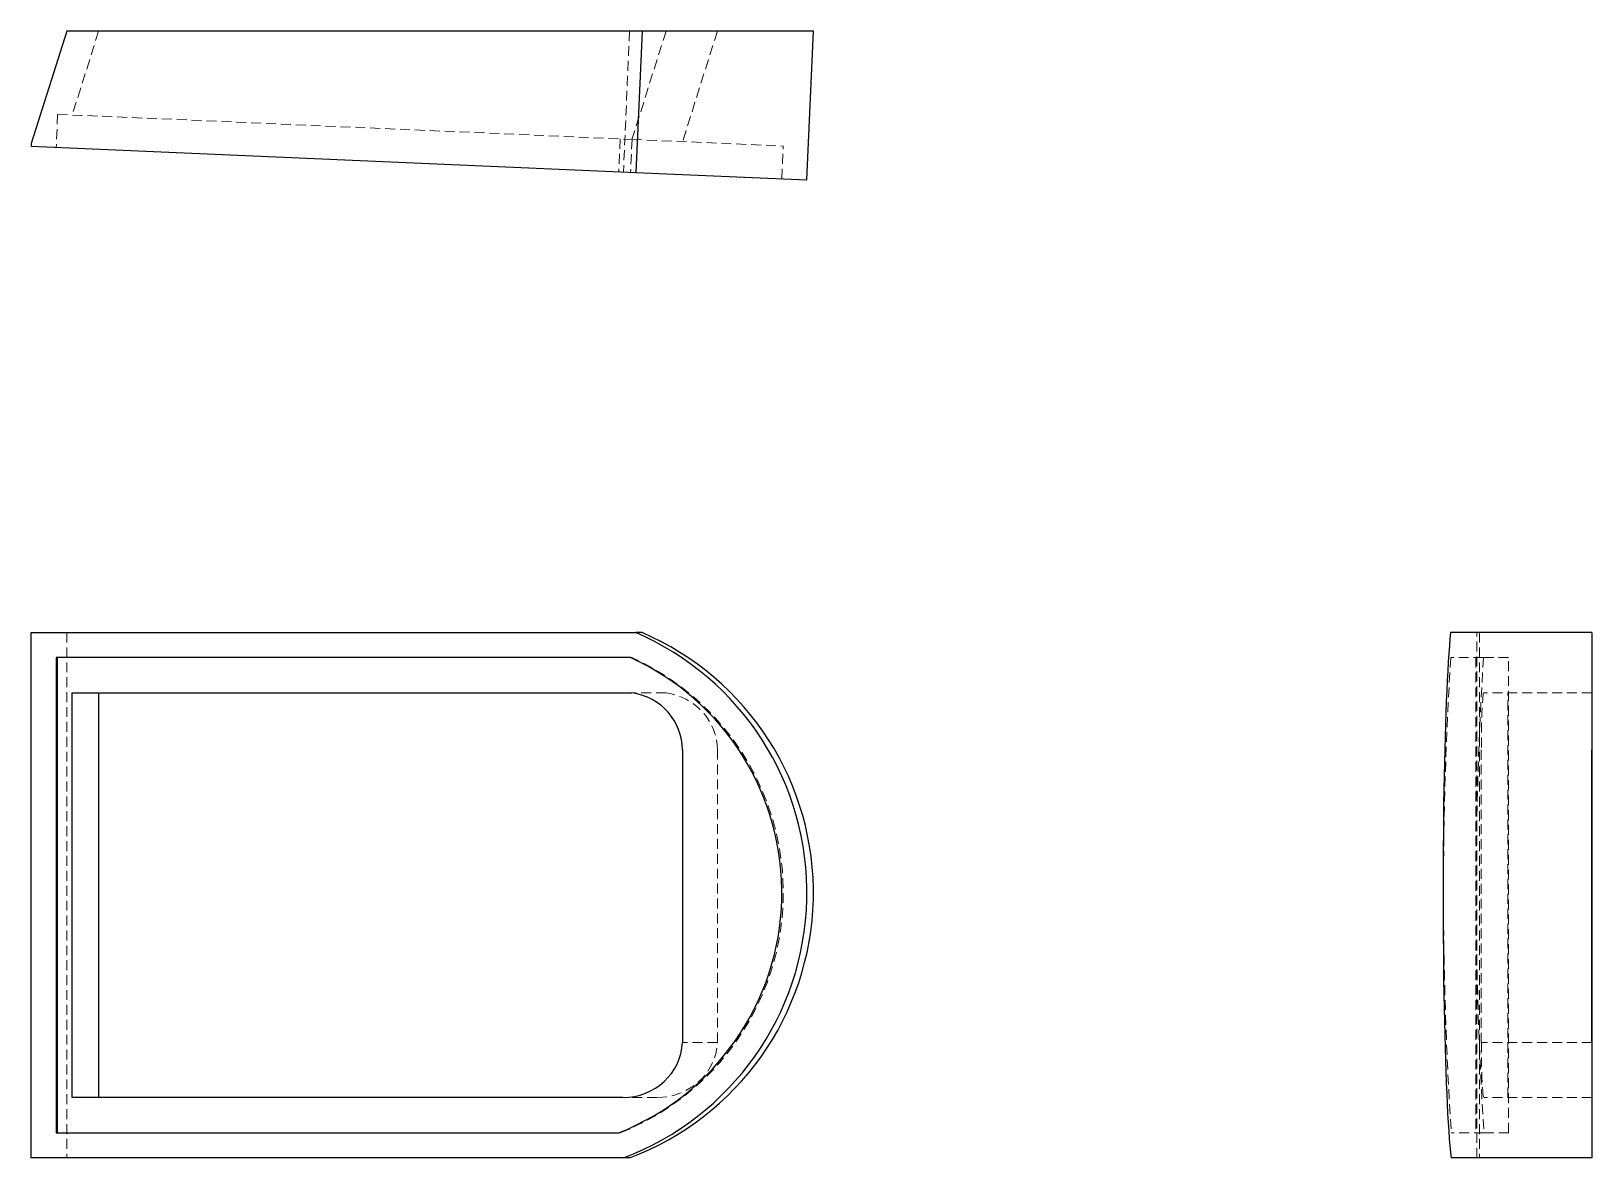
# Model space of a CAD drawing. Header units: millimetres. Extents: x 33 to 233, y 23 to 168.
import ezdxf

# ---------------------------------------------------------------- set-up
doc = ezdxf.new("R2010")
doc.units = ezdxf.units.MM
doc.linetypes.add('HIDDEN', pattern=[1.905, 1.27, -0.635])

msp = doc.modelspace()

# ---------------------------------------------------------------- linework, layer by layer
at = {"color": 7, "linetype": 'Continuous', "lineweight": 25}
for p, q in [((37.54, 167.51), (33.01, 153.14)), ((111.09, 167.51), (37.54, 167.51)), ((111.09, 167.51), (110.3, 149.45)), ((133, 167.51), (111.09, 167.51)), ((132.17, 148.49), (133, 167.51)), ((33.01, 153.14), (33, 152.82)), ((33, 152.82), (110.3, 149.45)), ((110.3, 149.45), (132.17, 148.49)), ((33, 23.41), (33, 90.59)), ((33, 90.59), (110.3, 90.59)), ((111.09, 90.59), (110.3, 90.59)), ((232.51, 90.59), (214.45, 90.59)), ((232.51, 90.59), (232.51, 90.59)), ((232.51, 90.59), (232.51, 23.41)), ((36.2, 87.39), (36.2, 26.61)), ((109.62, 87.39), (36.2, 87.39)), ((36.38, 26.61), (36.38, 87.39)), ((38.24, 31.12), (38.24, 82.88)), ((38.24, 82.88), (109.8, 82.88)), ((41.62, 82.88), (41.62, 31.12)), ((232.51, 82.88), (232.51, 31.12)), ((232.51, 82.88), (232.51, 82.88)), ((116.27, 75.6), (116.27, 38.16)), ((232.51, 38.16), (232.51, 75.6)), ((108.65, 31.12), (38.24, 31.12)), ((232.51, 31.12), (232.51, 31.12)), ((36.2, 26.61), (108.12, 26.61)), ((108.71, 23.41), (33, 23.41)), ((109.5, 23.41), (108.71, 23.41)), ((232.51, 23.41), (214.52, 23.41)), ((232.51, 23.41), (232.51, 23.41))]:
    msp.add_line(p, q, dxfattribs=at)
at = {"color": 7, "linetype": 'HIDDEN', "lineweight": 18}
for p, q in [((41.62, 167.51), (38.24, 156.79)), ((109.5, 167.51), (108.71, 149.52)), ((114.16, 167.51), (109.8, 153.67)), ((120.72, 167.51), (116.27, 153.38)), ((36.38, 156.87), (36.2, 152.68)), ((36.38, 156.87), (109.81, 153.67)), ((108.3, 153.73), (108.12, 149.54)), ((109.81, 153.67), (109.62, 149.48)), ((109.81, 153.67), (129.15, 152.82)), ((128.97, 148.63), (129.15, 152.82)), ((33.01, 90.59), (33.01, 23.41)), ((37.54, 90.59), (37.54, 23.41)), ((217.82, 23.41), (217.82, 90.59)), ((218.14, 90.59), (218.14, 23.41)), ((109.81, 87.39), (109.62, 87.39)), ((218.67, 87.39), (214.48, 87.39)), ((217.68, 87.39), (217.68, 26.61)), ((221.87, 87.39), (218.67, 87.39)), ((221.87, 26.61), (221.87, 87.39)), ((114.16, 82.88), (109.8, 82.88)), ((232.51, 82.88), (218.67, 82.88)), ((221.79, 31.12), (221.79, 82.88)), ((120.72, 38.16), (120.72, 75.6)), ((218.38, 75.6), (218.38, 38.16)), ((120.72, 38.16), (116.27, 38.16)), ((232.51, 38.16), (218.38, 38.16)), ((113, 31.12), (108.65, 31.12)), ((232.51, 31.12), (218.72, 31.12)), ((108.3, 26.61), (108.12, 26.61)), ((218.73, 26.61), (214.54, 26.61)), ((218.73, 26.61), (221.87, 26.61))]:
    msp.add_line(p, q, dxfattribs=at)
at = {"color": 7, "linetype": 'Continuous', "lineweight": 25, "flags": 128}
msp.add_lwpolyline([(214.45, 90.59), (214.37, 89.79), (214.3, 88.89), (214.23, 87.91), (214.16, 86.85), (214.09, 85.7), (214.03, 84.47), (213.97, 83.17), (213.91, 81.79), (213.85, 80.35), (213.8, 78.84), (213.75, 77.27), (213.71, 75.65), (213.67, 73.98), (213.63, 72.26), (213.6, 70.5), (213.57, 68.7), (213.55, 66.87), (213.53, 65.01), (213.51, 63.13), (213.5, 61.24), (213.5, 59.33), (213.49, 57.42), (213.5, 55.51), (213.5, 53.6), (213.51, 51.71), (213.53, 49.83), (213.55, 47.97), (213.57, 46.13), (213.6, 44.33), (213.63, 42.57), (213.67, 40.84), (213.71, 39.16), (213.75, 37.53), (213.8, 35.96), (213.85, 34.45), (213.9, 33), (213.96, 31.61), (214.02, 30.3), (214.08, 29.07), (214.15, 27.91), (214.22, 26.84), (214.29, 25.85), (214.36, 24.94), (214.44, 24.13), (214.52, 23.41)], dxfattribs=at)
at = {"color": 7, "linetype": 'Continuous', "lineweight": 25}
for radius, start, end in [(36.23, 290.6425, 66.6513), (33.03, 291.6293, 65.531)]:
    msp.add_arc((95.94, 57.32), radius, start, end, dxfattribs=at)
at = {"color": 7, "linetype": 'HIDDEN', "lineweight": 18}
for centre, radius, start, end in [((96.12, 57.32), 33.03, 291.6293, 65.531), ((694.17, 57.52), 480.62, 176.4373, 183.6867), ((698.35, 57.52), 480.62, 176.4373, 183.6867)]:
    msp.add_arc(centre, radius, start, end, dxfattribs=at)
at = {"color": 7, "linetype": 'Continuous', "lineweight": 25, "extrusion": (-1.0185e-05, 0, 1)}
msp.add_ellipse((96.74, 57.32), major_axis=(-36.26, 0, 0), ratio=0.999049, start_param=1.930276, end_param=4.305631, dxfattribs=at)
at = {"color": 7, "linetype": 'Continuous', "lineweight": 25}
for centre, major_axis, ratio, start_param, end_param in [((232.51, 57.32), (0, 36.22), 0.00001, 0.406768, 2.782107), ((108.64, 75.59), (7.62, 0), 0.966846, 0.000735, 1.419095), ((232.51, 75.59), (0, 7.37), 0.000011, 0.151697, 1.570061), ((108.65, 38.49), (7.62, 0), 0.966846, 4.712389, 6.23857), ((232.51, 38.49), (0, 7.37), 0.000011, 1.615411, 3.141593)]:
    msp.add_ellipse(centre, major_axis=major_axis, ratio=ratio, start_param=start_param, end_param=end_param, dxfattribs=at)
at = {"color": 7, "linetype": 'HIDDEN', "lineweight": 18, "extrusion": (-1.0185e-05, 0, 1)}
for centre, start_param, end_param in [((112.99, 75.59), 3.142328, 4.560687), ((113, 38.49), 1.570796, 3.096977)]:
    msp.add_ellipse(centre, major_axis=(-7.73, 0, 0), ratio=0.95372, start_param=start_param, end_param=end_param, dxfattribs=at)
at = {"color": 7, "linetype": 'HIDDEN', "lineweight": 18}
for centre, start_param, end_param in [((218.72, 75.59), 0.151702, 1.570061), ((218.72, 38.49), 1.615412, 3.141593)]:
    msp.add_ellipse(centre, major_axis=(0, 7.37), ratio=0.045158, start_param=start_param, end_param=end_param, dxfattribs=at)

doc.saveas('drawing.dxf')
